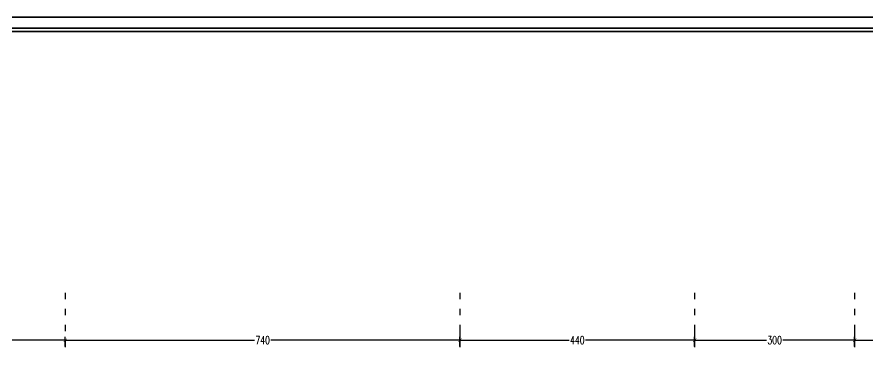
# Model space of a CAD drawing. Header units: centimetres. Extents: x -3207095 to 15275363, y -32656 to 4798027.
# Drawn here: x 683321 to 684917, y 4439819 to 4440444 of the extents above; entities that cross this region are included whole.
import ezdxf

# ---------------------------------------------------------------- set-up
doc = ezdxf.new("R2010")
doc.units = ezdxf.units.CM
doc.linetypes.add('ACAD_ISO03W100', pattern=[30, 12, -18])
doc.linetypes.add('DUZ', pattern=[500, 500])
doc.layers.get('0').update_dxf_attribs({"color": 1, "linetype": 'DUZ'})
doc.layers.add('DIM', color=1, linetype='DUZ')
doc.layers.add('DUVAR', color=7, linetype='Continuous', lineweight=35)
doc.styles.add('DIM', font='ROMANSTW.SHX', dxfattribs={"width": 0.7})
doc.dimstyles.new('1_100', dxfattribs={"dimtxt": 15, "dimasz": 6, "dimexe": 6, "dimexo": 0, "dimgap": 2, "dimtad": 0, "dimdec": 1, "dimzin": 11, "dimdsep": 46, "dimtxsty": 'DIM', "dimblk": 'ARCHTICK', "dimcen": 3, "dimdle": 1.25, "dimclrt": 2, "dimadec": 0, "dimazin": 0, "dimtfac": 1.25, "dimtdec": 1, "dimtix": 1, "dimtofl": 0, "dimtmove": 1, "dimatfit": 3, "dimldrblk": 'ARCHTICK', "dimfxl": 20, "dimfxlon": 1, "dimtolj": 1, "dimtzin": 0, "dimarcsym": 0})

# ---------------------------------------------------------------- blocks, each defined once
blk = doc.blocks.new('_ArchTick')
at = {"color": 0, "linetype": 'ByBlock', "const_width": 0.15}
blk.add_lwpolyline([(-0.5, -0.5), (0.5, 0.5)], dxfattribs=at)
blk = doc.blocks.new('*D4528')
at = {"layer": 'Defpoints', "color": 0, "linetype": 'Continuous', "lineweight": 5, "transparency": 16777216}
for p in [(683411.8, 4439837.3), (682971.8, 4439825.5), (683411.8, 4439825.5)]:
    blk.add_point(p, dxfattribs=at)
at = {"layer": 'DIM', "color": 0, "linetype": 'Continuous', "lineweight": -2, "transparency": 16777216}
for p, q in [((682970.5, 4439837.3), (683176.3, 4439837.3)), ((682971.8, 4439825.5), (682971.8, 4439843.3)), ((683413, 4439837.3), (683207.3, 4439837.3)), ((683411.8, 4439825.5), (683411.8, 4439843.3))]:
    blk.add_line(p, q, dxfattribs=at)
at = {"layer": 'DIM', "color": 0, "linetype": 'Continuous', "lineweight": -2, "transparency": 16777216, "xscale": 6, "yscale": 6, "zscale": 6, "rotation": 180}
blk.add_blockref('_ArchTick', (682971.8, 4439837.3), dxfattribs=at)
at = {"layer": 'DIM', "color": 0, "linetype": 'Continuous', "lineweight": -2, "transparency": 16777216, "xscale": 6, "yscale": 6, "zscale": 6}
blk.add_blockref('_ArchTick', (683411.8, 4439837.3), dxfattribs=at)
at = {"layer": 'DIM', "color": 2, "linetype": 'Continuous', "lineweight": 5, "transparency": 16777216, "insert": (683191.8, 4439837.3), "char_height": 15, "attachment_point": 5, "style": 'DIM'}
blk.add_mtext('\\A1;440', dxfattribs=at)
blk = doc.blocks.new('*D5629')
at = {"layer": 'Defpoints', "color": 0, "linetype": 'Continuous', "lineweight": 5, "transparency": 16777216}
for p in [(684151.8, 4439898.6), (684151.8, 4439837.3), (683411.8, 4439825.5)]:
    blk.add_point(p, dxfattribs=at)
at = {"layer": 'DIM', "color": 0, "linetype": 'Continuous', "lineweight": -2, "transparency": 16777216}
for p, q in [((684151.8, 4439857.3), (684151.8, 4439831.3)), ((683410.5, 4439837.3), (683766.3, 4439837.3)), ((683411.8, 4439825.5), (683411.8, 4439843.3)), ((684153, 4439837.3), (683797.3, 4439837.3))]:
    blk.add_line(p, q, dxfattribs=at)
at = {"layer": 'DIM', "color": 0, "linetype": 'Continuous', "lineweight": -2, "transparency": 16777216, "xscale": 6, "yscale": 6, "zscale": 6, "rotation": 180}
blk.add_blockref('_ArchTick', (683411.8, 4439837.3), dxfattribs=at)
at = {"layer": 'DIM', "color": 0, "linetype": 'Continuous', "lineweight": -2, "transparency": 16777216, "xscale": 6, "yscale": 6, "zscale": 6}
blk.add_blockref('_ArchTick', (684151.8, 4439837.3), dxfattribs=at)
at = {"layer": 'DIM', "color": 2, "linetype": 'Continuous', "lineweight": 5, "transparency": 16777216, "insert": (683781.8, 4439837.3), "char_height": 15, "attachment_point": 5, "style": 'DIM'}
blk.add_mtext('\\A1;740', dxfattribs=at)
blk = doc.blocks.new('*D5630')
at = {"layer": 'Defpoints', "color": 0, "linetype": 'Continuous', "lineweight": 5, "transparency": 16777216}
for p in [(684591.8, 4439898.6), (684591.8, 4439837.3), (684151.8, 4439825.5)]:
    blk.add_point(p, dxfattribs=at)
at = {"layer": 'DIM', "color": 0, "linetype": 'Continuous', "lineweight": -2, "transparency": 16777216}
for p, q in [((684591.8, 4439857.3), (684591.8, 4439831.3)), ((684150.5, 4439837.3), (684356.3, 4439837.3)), ((684151.8, 4439825.5), (684151.8, 4439843.3)), ((684593, 4439837.3), (684387.3, 4439837.3))]:
    blk.add_line(p, q, dxfattribs=at)
at = {"layer": 'DIM', "color": 0, "linetype": 'Continuous', "lineweight": -2, "transparency": 16777216, "xscale": 6, "yscale": 6, "zscale": 6, "rotation": 180}
blk.add_blockref('_ArchTick', (684151.8, 4439837.3), dxfattribs=at)
at = {"layer": 'DIM', "color": 0, "linetype": 'Continuous', "lineweight": -2, "transparency": 16777216, "xscale": 6, "yscale": 6, "zscale": 6}
blk.add_blockref('_ArchTick', (684591.8, 4439837.3), dxfattribs=at)
at = {"layer": 'DIM', "color": 2, "linetype": 'Continuous', "lineweight": 5, "transparency": 16777216, "insert": (684371.8, 4439837.3), "char_height": 15, "attachment_point": 5, "style": 'DIM'}
blk.add_mtext('\\A1;440', dxfattribs=at)
blk = doc.blocks.new('*D5631')
at = {"layer": 'Defpoints', "color": 0, "linetype": 'Continuous', "lineweight": 5, "transparency": 16777216}
for p in [(684891.8, 4439898.6), (684891.8, 4439837.3), (684591.8, 4439825.5)]:
    blk.add_point(p, dxfattribs=at)
at = {"layer": 'DIM', "color": 0, "linetype": 'Continuous', "lineweight": -2, "transparency": 16777216}
for p, q in [((684891.8, 4439857.3), (684891.8, 4439831.3)), ((684590.5, 4439837.3), (684726.3, 4439837.3)), ((684591.8, 4439825.5), (684591.8, 4439843.3)), ((684893, 4439837.3), (684757.3, 4439837.3))]:
    blk.add_line(p, q, dxfattribs=at)
at = {"layer": 'DIM', "color": 0, "linetype": 'Continuous', "lineweight": -2, "transparency": 16777216, "xscale": 6, "yscale": 6, "zscale": 6, "rotation": 180}
blk.add_blockref('_ArchTick', (684591.8, 4439837.3), dxfattribs=at)
at = {"layer": 'DIM', "color": 0, "linetype": 'Continuous', "lineweight": -2, "transparency": 16777216, "xscale": 6, "yscale": 6, "zscale": 6}
blk.add_blockref('_ArchTick', (684891.8, 4439837.3), dxfattribs=at)
at = {"layer": 'DIM', "color": 2, "linetype": 'Continuous', "lineweight": 5, "transparency": 16777216, "insert": (684741.8, 4439837.3), "char_height": 15, "attachment_point": 5, "style": 'DIM'}
blk.add_mtext('\\A1;300', dxfattribs=at)
blk = doc.blocks.new('*D5632')
at = {"layer": 'Defpoints', "color": 0, "linetype": 'Continuous', "lineweight": 5, "transparency": 16777216}
for p in [(685111.8, 4439898.6), (685111.8, 4439837.3), (684891.8, 4439825.5)]:
    blk.add_point(p, dxfattribs=at)
at = {"layer": 'DIM', "color": 0, "linetype": 'Continuous', "lineweight": -2, "transparency": 16777216}
for p, q in [((685111.8, 4439857.3), (685111.8, 4439831.3)), ((684890.5, 4439837.3), (684986.3, 4439837.3)), ((684891.8, 4439825.5), (684891.8, 4439843.3)), ((685113, 4439837.3), (685017.3, 4439837.3))]:
    blk.add_line(p, q, dxfattribs=at)
at = {"layer": 'DIM', "color": 0, "linetype": 'Continuous', "lineweight": -2, "transparency": 16777216, "xscale": 6, "yscale": 6, "zscale": 6, "rotation": 180}
blk.add_blockref('_ArchTick', (684891.8, 4439837.3), dxfattribs=at)
at = {"layer": 'DIM', "color": 0, "linetype": 'Continuous', "lineweight": -2, "transparency": 16777216, "xscale": 6, "yscale": 6, "zscale": 6}
blk.add_blockref('_ArchTick', (685111.8, 4439837.3), dxfattribs=at)
at = {"layer": 'DIM', "color": 2, "linetype": 'Continuous', "lineweight": 5, "transparency": 16777216, "insert": (685001.8, 4439837.3), "char_height": 15, "attachment_point": 5, "style": 'DIM'}
blk.add_mtext('\\A1;220', dxfattribs=at)

msp = doc.modelspace()

# ---------------------------------------------------------------- linework, layer by layer
at = {"color": 232, "linetype": 'ACAD_ISO03W100'}
for p, q in [((683411.79, 4439926.16), (683411.79, 4436667.31)), ((684151.79, 4439926.16), (684151.79, 4436667.31)), ((684591.79, 4439926.16), (684591.79, 4436667.31)), ((684891.79, 4439926.16), (684891.79, 4436667.31))]:
    msp.add_line(p, q, dxfattribs=at)
at = {"layer": 'DUVAR'}
for points in [[(680140.17, 4440443.99), (687340.17, 4440443.99), (687340.17, 4435643.99), (680140.17, 4435643.99)], [(680161.17, 4440422.99), (687319.17, 4440422.99), (687319.17, 4435664.99), (680161.17, 4435664.99)], [(680167.47, 4440416.69), (687312.87, 4440416.69), (687312.87, 4435671.29), (680167.47, 4435671.29)]]:
    msp.add_lwpolyline(points, close=True, dxfattribs=at)

# ---------------------------------------------------------------- dimensions: what is measured, and where the dimension line sits
at = {"layer": 'DIM', "linetype": 'Continuous', "lineweight": 5}
for base, p1, p2, picture, middle in [((684151.79, 4439837.33), (683411.79, 4439825.5), (684151.79, 4439898.65), '*D5629', (683781.79, 4439837.33)), ((684591.79, 4439837.33), (684151.79, 4439825.5), (684591.79, 4439898.65), '*D5630', (684371.79, 4439837.33)), ((684891.79, 4439837.33), (684591.79, 4439825.5), (684891.79, 4439898.65), '*D5631', (684741.79, 4439837.33)), ((685111.79, 4439837.33), (684891.79, 4439825.5), (685111.79, 4439898.65), '*D5632', (685001.79, 4439837.33)), ((683411.79, 4439837.33), (682971.79, 4439825.5), (683411.79, 4439825.5), '*D4528', (683191.79, 4439837.33))]:
    dim = msp.add_linear_dim(base=base, p1=p1, p2=p2, dimstyle='1_100', dxfattribs=at)
    dim.commit()
    dim.dimension.update_dxf_attribs({"geometry": picture, "text_midpoint": middle})

doc.saveas('drawing.dxf')
